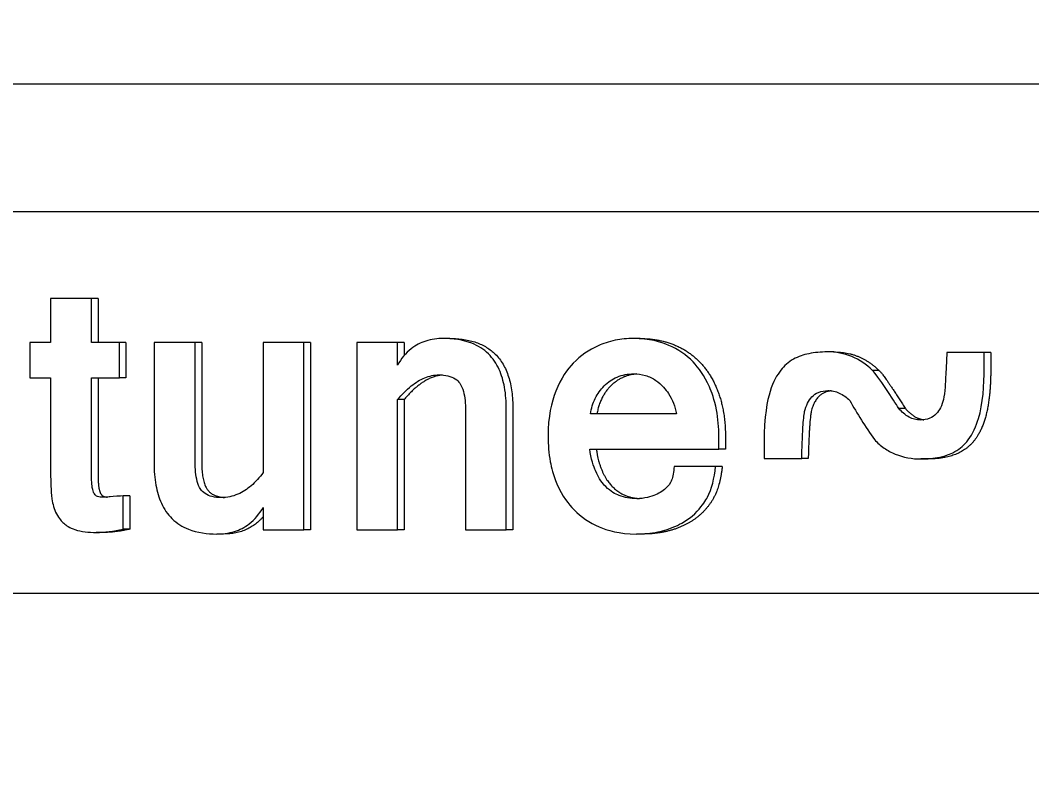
# Model space of a CAD drawing. Header units: inches. Extents: x 17 to 469, y 7 to 301.
# Drawn here: x 355.456 to 357.442, y 121.007 to 122.491 of the extents above; entities that cross this region are included whole.
import ezdxf

# ---------------------------------------------------------------- set-up
doc = ezdxf.new("R2010")
doc.units = ezdxf.units.IN
doc.header["$LTSCALE"] = 14
doc.header["$MEASUREMENT"] = 0
doc.layers.add('Dimension (ANSI)', color=7, linetype='Continuous', lineweight=25)
doc.layers.add('Visible (ANSI)', color=7, linetype='Continuous', lineweight=50)
doc.styles.add('MEMCOR Medium', font='arial.ttf')
doc.dimstyles.new('Default (ANSI)', dxfattribs={"dimscale": 14, "dimtxt": 0.15, "dimasz": 0.098425, "dimexe": 0.125, "dimexo": 0.0625, "dimgap": 0.031496, "dimtad": 0, "dimtih": 1, "dimtoh": 1, "dimdec": 4, "dimrnd": 1e-08, "dimzin": 3, "dimdsep": 46, "dimlunit": 5, "dimtxsty": 'MEMCOR Medium', "dimcen": 0.09, "dimdle": 0.393701, "dimclrd": 256, "dimclre": 256, "dimclrt": 256, "dimadec": 0, "dimazin": 1, "dimtfac": 0.8, "dimtofl": 0, "dimtmove": 0, "dimatfit": 3, "dimfxl": 1, "dimfrac": 1, "dimtolj": 1, "dimtzin": 4, "dimlwd": -1, "dimlwe": -1, "dimarcsym": 0})

# ---------------------------------------------------------------- blocks, each defined once
blk = doc.blocks.new('*D18')
at = {"layer": 'Defpoints', "color": 0, "transparency": 16777216}
for p in [(361.7677, 145.3089), (291.8161, 55.5849), (348.2608, 55.5849)]:
    blk.add_point(p, dxfattribs=at)
at = {"layer": 'Dimension (ANSI)', "transparency": 16777216}
for p, q in [((360.8927, 145.3089), (290.0661, 145.3089)), ((291.8161, 143.9309), (291.8161, 98.6436)), ((291.8161, 56.9628), (291.8161, 84.303)), ((347.3858, 55.5849), (290.0661, 55.5849))]:
    blk.add_line(p, q, dxfattribs=at)
for points in [[(291.5864, 143.9309), (292.0457, 143.9309), (291.8161, 145.3089)], [(291.5864, 56.9628), (292.0457, 56.9628), (291.8161, 55.5849)]]:
    blk.add_solid(points, dxfattribs=at)
at = {"layer": 'Dimension (ANSI)', "transparency": 16777216, "char_height": 2.1, "attachment_point": 5, "style": 'MEMCOR Medium'}
for s, insert in [('\\A1; \\fArial|b0|i0;89{\\H0.8x;\\S3#4;} in', (291.8161, 93.6305)), ('\\A1;[2279.0 mm]{\\P\\fArial|b0|i0;SHIPPING HEIGHT\\P\\fArial|b0|i0;REF.}', (291.8161, 86.4602))]:
    blk.add_mtext(s, dxfattribs=dict(at, insert=insert))

msp = doc.modelspace()

# ---------------------------------------------------------------- linework, layer by layer
at = {"layer": 'Visible (ANSI)', "linetype": 'Continuous', "lineweight": 18}
for p, q in [((351.55053, 122.36635), (362.96053, 122.36635)), ((354.17664, 122.11635), (360.33442, 122.11635)), ((355.59583, 121.9453), (355.51566, 121.9453)), ((355.51566, 121.9453), (355.51566, 121.85876)), ((355.59583, 121.85876), (355.59583, 121.9453)), ((355.60877, 121.9453), (355.59583, 121.9453)), ((355.60877, 121.9453), (355.60877, 121.85876)), ((355.51566, 121.85876), (355.4746, 121.85876)), ((355.4746, 121.85876), (355.4746, 121.78994)), ((355.65058, 121.85876), (355.59583, 121.85876)), ((355.65058, 121.78994), (355.65058, 121.85876)), ((355.66352, 121.85876), (355.65058, 121.85876)), ((355.66352, 121.85876), (355.66352, 121.78994)), ((355.79946, 121.85876), (355.71881, 121.85876)), ((355.71881, 121.85876), (355.71881, 121.62192)), ((355.79946, 121.62445), (355.79946, 121.85876)), ((355.8124, 121.85876), (355.79946, 121.85876)), ((355.8124, 121.85876), (355.8124, 121.62445)), ((356.01259, 121.85876), (355.93291, 121.85876)), ((355.93291, 121.85876), (355.93291, 121.6037)), ((356.01259, 121.49135), (356.01259, 121.85876)), ((356.02553, 121.85876), (356.01259, 121.85876)), ((356.02553, 121.85876), (356.02553, 121.49135)), ((356.19667, 121.85876), (356.11699, 121.85876)), ((356.11699, 121.85876), (356.11699, 121.49135)), ((356.19667, 121.81473), (356.19667, 121.85876)), ((356.20961, 121.85876), (356.19667, 121.85876)), ((356.20961, 121.85876), (356.20961, 121.83327)), ((356.29956, 121.86686), (356.28662, 121.86686)), ((356.67281, 121.86686), (356.65987, 121.86686)), ((357.0534, 121.84054), (357.04046, 121.84054)), ((357.34843, 121.83953), (357.2751, 121.83953)), ((357.36137, 121.83953), (357.34843, 121.83953)), ((357.34843, 121.80967), (357.34843, 121.83953)), ((357.36137, 121.83953), (357.36137, 121.80967)), ((357.14188, 121.80411), (357.12894, 121.80411)), ((355.4746, 121.78994), (355.51566, 121.78994)), ((355.51566, 121.78994), (355.51566, 121.60269)), ((355.59583, 121.60016), (355.59583, 121.78994)), ((355.59583, 121.78994), (355.65058, 121.78994)), ((355.60877, 121.78994), (355.60877, 121.60016)), ((355.66352, 121.78994), (355.65058, 121.78994)), ((356.19667, 121.49135), (356.19667, 121.74692)), ((356.20961, 121.74692), (356.19667, 121.74692)), ((356.20961, 121.74692), (356.20961, 121.49135)), ((356.33012, 121.72567), (356.33012, 121.49135)), ((356.41029, 121.49135), (356.41029, 121.7282)), ((356.42323, 121.7282), (356.42323, 121.49135)), ((356.74444, 121.71909), (356.57531, 121.71909)), ((357.1937, 121.72971), (357.18076, 121.72971)), ((356.82754, 121.64975), (356.82754, 121.67455)), ((356.84048, 121.67455), (356.84048, 121.64975)), ((356.9163, 121.6619), (356.9163, 121.63154)), ((356.57433, 121.64975), (356.82754, 121.64975)), ((356.84048, 121.64975), (356.82754, 121.64975)), ((356.82119, 121.61585), (356.73955, 121.61585)), ((356.83413, 121.61585), (356.82119, 121.61585)), ((356.9163, 121.63154), (356.99011, 121.63154)), ((357.00305, 121.63154), (356.99011, 121.63154)), ((357.2372, 121.63052), (357.22426, 121.63052)), ((355.65791, 121.49287), (355.65791, 121.55815)), ((355.67085, 121.55815), (355.65791, 121.55815)), ((355.67085, 121.55815), (355.67085, 121.49287)), ((355.93291, 121.53538), (355.93291, 121.49135)), ((355.67085, 121.49287), (355.65791, 121.49287)), ((355.61806, 121.48629), (355.60512, 121.48629)), ((355.85493, 121.48326), (355.84199, 121.48326)), ((355.93291, 121.49135), (356.01259, 121.49135)), ((356.02553, 121.49135), (356.01259, 121.49135)), ((356.11699, 121.49135), (356.19667, 121.49135)), ((356.20961, 121.49135), (356.19667, 121.49135)), ((356.33012, 121.49135), (356.41029, 121.49135)), ((356.42323, 121.49135), (356.41029, 121.49135)), ((356.67868, 121.48326), (356.66574, 121.48326)), ((360.33442, 121.36635), (355.20325, 121.36635))]:
    msp.add_line(p, q, dxfattribs=at)
for points, degree, knots in [([(356.28662, 121.86686), (356.27499, 121.86686), (356.26341, 121.8654), (356.24196, 121.85858), (356.23243, 121.85362), (356.21265, 121.8382), (356.20378, 121.82715), (356.19667, 121.81473)], 3, [-0.28699786, -0.28699786, -0.28699786, -0.28699786, -0.19530538, -0.19530538, -0.10997007, -0.10997007, 0, 0, 0, 0]), ([(356.41029, 121.7282), (356.41029, 121.74252), (356.4093, 121.75713), (356.40455, 121.78326), (356.40116, 121.79517), (356.39087, 121.81767), (356.384, 121.82793), (356.36575, 121.84586), (356.35479, 121.85266), (356.325, 121.86443), (356.30552, 121.86686), (356.28662, 121.86686)], 3, [-0.54983804, -0.54983804, -0.54983804, -0.54983804, -0.44076065, -0.44076065, -0.34737427, -0.34737427, -0.25125884, -0.25125884, -0.14914917, -0.14914917, 0, 0, 0, 0]), ([(356.65987, 121.86686), (356.6478, 121.86686), (356.63578, 121.86575), (356.61106, 121.86068), (356.60017, 121.85688), (356.57235, 121.84448), (356.55592, 121.83316), (356.53041, 121.80649), (356.51755, 121.78925), (356.49903, 121.74202), (356.49221, 121.71369), (356.49221, 121.67506)], 3, [-1.4919316, -1.4919316, -1.4919316, -1.4919316, -1.2903014, -1.2903014, -1.0712515, -1.0712515, -0.6411915, -0.6411915, -0.2943902, -0.2943902, 0, 0, 0, 0]), ([(356.82754, 121.67455), (356.82754, 121.69203), (356.82616, 121.70956), (356.819, 121.74711), (356.81343, 121.76199), (356.79957, 121.79374), (356.78796, 121.80944), (356.76322, 121.83507), (356.74731, 121.84582), (356.71374, 121.86011), (356.69121, 121.86686), (356.65987, 121.86686)], 3, [-0.95374288, -0.95374288, -0.95374288, -0.95374288, -0.86423892, -0.86423892, -0.75775194, -0.75775194, -0.52950742, -0.52950742, -0.24718032, -0.24718032, 0, 0, 0, 0]), ([(357.04046, 121.84054), (357.02826, 121.84054), (357.01587, 121.83954), (356.99412, 121.83491), (356.98366, 121.83169), (356.96414, 121.82075), (356.95584, 121.81349), (356.94217, 121.79594), (356.93427, 121.78268), (356.9226, 121.74511), (356.9163, 121.71517), (356.9163, 121.6619)], 3, [-2.3834325, -2.3834325, -2.3834325, -2.3834325, -1.8060438, -1.8060438, -1.3327779, -1.3327779, -0.8613347, -0.8613347, -0.4059085, -0.4059085, 0, 0, 0, 0]), ([(357.12894, 121.80411), (357.11712, 121.81585), (357.10371, 121.82516), (357.07313, 121.83776), (357.057, 121.84054), (357.04046, 121.84054)], 3, [-0.2596696, -0.2596696, -0.2596696, -0.2596696, -0.13042883, -0.13042883, 0, 0, 0, 0]), ([(357.2751, 121.83953), (357.27285, 121.79114), (357.27193, 121.77663), (357.27089, 121.76241), (357.26987, 121.75343), (357.26826, 121.74743)], 3, [-0.073344423, -0.073344423, -0.073344423, -0.073344423, -0.047519074, -0.047519074, 0, 0, 0, 0]), ([(356.19667, 121.74692), (356.20477, 121.75662), (356.21378, 121.76596), (356.23181, 121.78038), (356.24081, 121.78609), (356.25928, 121.79354), (356.26839, 121.7955), (356.27782, 121.7955)], 3, [-0.25414778, -0.25414778, -0.25414778, -0.25414778, -0.15637481, -0.15637481, -0.07435436, -0.07435436, 0, 0, 0, 0]), ([(356.27782, 121.7955), (356.28379, 121.7955), (356.28995, 121.795), (356.30077, 121.79243), (356.30565, 121.79057), (356.31418, 121.78501), (356.31699, 121.78196), (356.32232, 121.77461), (356.32458, 121.76884), (356.32914, 121.7521), (356.33012, 121.73877), (356.33012, 121.72567)], 3, [-0.24371502, -0.24371502, -0.24371502, -0.24371502, -0.20910445, -0.20910445, -0.17940168, -0.17940168, -0.15075746, -0.15075746, -0.09989135, -0.09989135, 0, 0, 0, 0]), ([(356.57531, 121.71909), (356.57708, 121.72965), (356.58014, 121.73987), (356.58937, 121.75855), (356.59519, 121.76666), (356.61011, 121.78153), (356.61849, 121.78724), (356.6379, 121.79558), (356.64874, 121.79753), (356.65987, 121.79753)], 3, [-0.31166749, -0.31166749, -0.31166749, -0.31166749, -0.23705054, -0.23705054, -0.16576507, -0.16576507, -0.0878526, -0.0878526, 0, 0, 0, 0]), ([(356.66635, 121.7973), (356.63819, 121.79532), (356.59411, 121.75401), (356.58825, 121.71909)], 2, [0.1016241, 0.1016241, 0.1016241, 1, 2, 2, 2]), ([(356.65987, 121.79753), (356.6678, 121.79753), (356.67566, 121.79655), (356.69058, 121.79217), (356.6974, 121.78896), (356.7155, 121.77668), (356.72364, 121.76628), (356.73639, 121.74696), (356.74154, 121.73346), (356.74444, 121.71909)], 3, [-0.25145744, -0.25145744, -0.25145744, -0.25145744, -0.21404187, -0.21404187, -0.17828382, -0.17828382, -0.11189925, -0.11189925, 0, 0, 0, 0]), ([(357.18076, 121.72971), (357.17756, 121.73471), (357.14256, 121.78941), (357.13078, 121.80259), (357.13004, 121.80335), (357.12929, 121.80391), (357.12911, 121.80404), (357.12894, 121.80411)], 3, [-0.081233848, -0.081233848, -0.081233848, -0.081233848, -0.006321127, -0.006321127, -0.00143225, -0.00143225, 0, 0, 0, 0]), ([(357.22426, 121.63052), (357.23655, 121.63052), (357.24905, 121.63154), (357.27675, 121.63755), (357.28652, 121.64255), (357.30117, 121.6509), (357.30972, 121.6585), (357.32639, 121.68019), (357.33287, 121.6949), (357.34592, 121.73927), (357.34843, 121.77479), (357.34843, 121.80967)], 3, [-0.58963682, -0.58963682, -0.58963682, -0.58963682, -0.55353283, -0.55353283, -0.50652615, -0.50652615, -0.40328783, -0.40328783, -0.26584205, -0.26584205, 0, 0, 0, 0]), ([(356.99598, 121.72364), (356.99734, 121.72933), (356.9992, 121.73499), (357.00403, 121.74473), (357.00681, 121.74892), (357.01396, 121.7563), (357.0182, 121.7592), (357.02885, 121.76367), (357.03513, 121.76463), (357.04144, 121.76463)], 3, [-0.17401034, -0.17401034, -0.17401034, -0.17401034, -0.12936578, -0.12936578, -0.09065897, -0.09065897, -0.0497718, -0.0497718, 0, 0, 0, 0]), ([(357.04144, 121.76463), (357.04525, 121.76463), (357.04902, 121.76424), (357.05651, 121.76262), (357.06015, 121.7614), (357.07139, 121.75638), (357.0783, 121.75131), (357.08446, 121.7454)], 3, [-0.12657462, -0.12657462, -0.12657462, -0.12657462, -0.09654482, -0.09654482, -0.06622492, -0.06622492, 0, 0, 0, 0]), ([(357.08446, 121.7454), (357.09174, 121.73238), (357.09938, 121.71955), (357.11551, 121.6939), (357.12404, 121.68108), (357.13285, 121.66848)], 3, [-0.23324276, -0.23324276, -0.23324276, -0.23324276, -0.11854585, -0.11854585, 0, 0, 0, 0]), ([(357.26826, 121.74743), (357.26694, 121.74183), (357.26512, 121.73624), (357.26042, 121.72669), (357.25771, 121.72258), (357.25065, 121.71534), (357.24633, 121.71243), (357.23561, 121.70793), (357.22922, 121.70694), (357.2228, 121.70694)], 3, [-0.17274752, -0.17274752, -0.17274752, -0.17274752, -0.12892677, -0.12892677, -0.09125466, -0.09125466, -0.05069558, -0.05069558, 0, 0, 0, 0]), ([(356.99011, 121.63154), (356.99061, 121.65041), (356.9914, 121.67411), (356.99347, 121.70561), (356.99454, 121.71712), (356.99598, 121.72364)], 3, [-0.12909353, -0.12909353, -0.12909353, -0.12909353, -0.05099445, -0.05099445, 0, 0, 0, 0]), ([(357.2228, 121.70694), (357.21905, 121.70694), (357.21537, 121.70741), (357.20801, 121.70934), (357.20445, 121.71079), (357.19331, 121.71683), (357.18655, 121.72296), (357.18076, 121.72971)], 3, [-0.12863255, -0.12863255, -0.12863255, -0.12863255, -0.09912652, -0.09912652, -0.06883712, -0.06883712, 0, 0, 0, 0]), ([(356.49221, 121.67506), (356.49221, 121.65829), (356.49347, 121.6414), (356.49857, 121.61406), (356.50221, 121.59894), (356.52017, 121.5572), (356.53314, 121.54125), (356.55721, 121.51637), (356.57378, 121.50517), (356.60842, 121.49049), (356.63212, 121.48326), (356.66574, 121.48326)], 3, [-1.1520732, -1.1520732, -1.1520732, -1.1520732, -0.9328917, -0.9328917, -0.7880369, -0.7880369, -0.5752915, -0.5752915, -0.2652163, -0.2652163, 0, 0, 0, 0]), ([(357.13285, 121.66848), (357.13875, 121.66229), (357.14516, 121.65672), (357.15895, 121.64713), (357.16617, 121.64318), (357.18989, 121.63333), (357.20692, 121.63052), (357.22426, 121.63052)], 3, [-0.26781171, -0.26781171, -0.26781171, -0.26781171, -0.20158046, -0.20158046, -0.13679537, -0.13679537, 0, 0, 0, 0]), ([(356.66574, 121.55259), (356.65413, 121.55259), (356.64262, 121.55435), (356.62472, 121.56155), (356.61531, 121.56648), (356.60006, 121.58168), (356.59213, 121.59096), (356.58217, 121.61485), (356.57585, 121.63143), (356.57433, 121.64975)], 3, [-1.9615665, -1.9615665, -1.9615665, -1.9615665, -1.0582577, -1.0582577, -0.4670175, -0.4670175, -0.1401197, -0.1401197, 0, 0, 0, 0]), ([(356.58727, 121.64975), (356.58874, 121.63204), (356.60438, 121.59105), (356.62882, 121.56524), (356.65687, 121.55371), (356.67201, 121.55279)], 2, [0, 0, 0, 1, 2, 3, 3.8219239, 3.8219239, 3.8219239]), ([(355.71881, 121.62192), (355.71881, 121.60757), (355.7198, 121.59292), (355.72456, 121.56674), (355.72795, 121.55481), (355.73823, 121.53231), (355.74508, 121.52207), (355.76327, 121.50419), (355.77419, 121.49741), (355.80383, 121.48568), (355.82319, 121.48326), (355.84199, 121.48326)], 3, [-0.54882756, -0.54882756, -0.54882756, -0.54882756, -0.43951235, -0.43951235, -0.34598462, -0.34598462, -0.25005812, -0.25005812, -0.14831849, -0.14831849, 0, 0, 0, 0]), ([(355.85079, 121.55461), (355.84474, 121.55461), (355.83849, 121.55514), (355.82777, 121.5578), (355.82307, 121.55965), (355.8151, 121.56498), (355.81236, 121.56786), (355.80708, 121.57524), (355.80489, 121.58096), (355.80042, 121.59768), (355.79946, 121.61121), (355.79946, 121.62445)], 3, [-0.25342297, -0.25342297, -0.25342297, -0.25342297, -0.21349345, -0.21349345, -0.18069807, -0.18069807, -0.15097762, -0.15097762, -0.10090432, -0.10090432, 0, 0, 0, 0]), ([(355.8124, 121.62445), (355.8124, 121.58447), (355.8344, 121.55648), (355.85702, 121.55485)], 2, [0, 0, 0, 1, 1.8749866, 1.8749866, 1.8749866]), ([(356.66574, 121.48326), (356.67996, 121.48326), (356.69411, 121.48459), (356.71898, 121.48984), (356.73242, 121.49365), (356.75726, 121.50553), (356.7717, 121.51391), (356.79584, 121.53926), (356.80221, 121.55008), (356.8137, 121.57157), (356.81867, 121.59268), (356.82119, 121.61585)], 3, [-0.51058672, -0.51058672, -0.51058672, -0.51058672, -0.39585732, -0.39585732, -0.30581684, -0.30581684, -0.23379286, -0.23379286, -0.17764071, -0.17764071, 0, 0, 0, 0]), ([(356.73955, 121.61585), (356.73908, 121.60501), (356.73765, 121.59558), (356.73446, 121.58771), (356.73207, 121.58194), (356.71949, 121.56898), (356.71181, 121.56387), (356.69448, 121.55639), (356.68157, 121.55259), (356.66574, 121.55259)], 3, [-1.3567512, -1.3567512, -1.3567512, -1.3567512, -0.3873837, -0.3873837, -0.2508201, -0.2508201, -0.1248926, -0.1248926, 0, 0, 0, 0]), ([(355.51566, 121.60269), (355.51566, 121.58585), (355.51611, 121.56892), (355.51966, 121.54198), (355.52247, 121.5321), (355.53218, 121.51343), (355.53769, 121.50774), (355.54626, 121.50012), (355.55315, 121.49536), (355.57577, 121.4877), (355.59047, 121.48629), (355.60512, 121.48629)], 3, [-0.45637652, -0.45637652, -0.45637652, -0.45637652, -0.34795416, -0.34795416, -0.28133028, -0.28133028, -0.21146767, -0.21146767, -0.11555685, -0.11555685, 0, 0, 0, 0]), ([(355.61832, 121.55562), (355.61485, 121.55562), (355.6113, 121.55565), (355.60661, 121.55708), (355.60537, 121.55779), (355.60327, 121.55955), (355.60227, 121.56065), (355.60016, 121.56386), (355.59908, 121.56688), (355.597, 121.57551), (355.59583, 121.58326), (355.59583, 121.60016)], 3, [-0.46029222, -0.46029222, -0.46029222, -0.46029222, -0.32463762, -0.32463762, -0.26853254, -0.26853254, -0.21873732, -0.21873732, -0.12874165, -0.12874165, 0, 0, 0, 0]), ([(355.60877, 121.60016), (355.60877, 121.58245), (355.61219, 121.56473), (355.61757, 121.55765), (355.62311, 121.55601), (355.62655, 121.55577)], 2, [0, 0, 0, 1, 2, 3, 3.6197381, 3.6197381, 3.6197381]), ([(355.93291, 121.6037), (355.92588, 121.59428), (355.91795, 121.58535), (355.90131, 121.57112), (355.8928, 121.56549), (355.87305, 121.55691), (355.86214, 121.55461), (355.85079, 121.55461)], 3, [-0.25985251, -0.25985251, -0.25985251, -0.25985251, -0.16904466, -0.16904466, -0.0895398, -0.0895398, 0, 0, 0, 0]), ([(355.65791, 121.55815), (355.65412, 121.55786), (355.63819, 121.55662), (355.63086, 121.55599), (355.6267, 121.55562), (355.61832, 121.55562)], 3, [-0.29682219, -0.29682219, -0.29682219, -0.29682219, -0.06611673, -0.06611673, 0, 0, 0, 0]), ([(355.84199, 121.48326), (355.85368, 121.48326), (355.86534, 121.48471), (355.88694, 121.49149), (355.89655, 121.49642), (355.9166, 121.51181), (355.92565, 121.52289), (355.93291, 121.53538)], 3, [-0.28914927, -0.28914927, -0.28914927, -0.28914927, -0.1969143, -0.1969143, -0.11111134, -0.11111134, 0, 0, 0, 0]), ([(355.60512, 121.48629), (355.6136, 121.48629), (355.62211, 121.48689), (355.63972, 121.48908), (355.64889, 121.49078), (355.65791, 121.49287)], 3, [-0.13991373, -0.13991373, -0.13991373, -0.13991373, -0.07297611, -0.07297611, 0, 0, 0, 0])]:
    msp.add_open_spline(points, degree=degree, knots=knots, dxfattribs=at)
for points in [[(356.29956, 121.86686), (356.42323, 121.86686), (356.42323, 121.7282)], [(356.67281, 121.86686), (356.71045, 121.86686), (356.77302, 121.84054), (356.81702, 121.78994), (356.84048, 121.71858), (356.84048, 121.67455)], [(357.0534, 121.84054), (357.10522, 121.84054), (357.14188, 121.80411)], [(356.28489, 121.79525), (356.24725, 121.79199), (356.20961, 121.74692)], [(357.14188, 121.80411), (357.14433, 121.80309), (357.16975, 121.76716), (357.1937, 121.72971)], [(357.36137, 121.80967), (357.36137, 121.7616), (357.34768, 121.69328), (357.31737, 121.64975), (357.26996, 121.63052), (357.2372, 121.63052)], [(357.0478, 121.76426), (357.01776, 121.76071), (357.00892, 121.72364)], [(357.00892, 121.72364), (357.00501, 121.70593), (357.00305, 121.63154)], [(357.1937, 121.72971), (357.21062, 121.71001), (357.22974, 121.70735)], [(356.83413, 121.61585), (356.82973, 121.57536), (356.80284, 121.52931), (356.76178, 121.49894), (356.7085, 121.48326), (356.67868, 121.48326)], [(355.93291, 121.51707), (355.90375, 121.48326), (355.85493, 121.48326)], [(355.67085, 121.49287), (355.6425, 121.48629), (355.61806, 121.48629)]]:
    msp.add_open_spline(points, degree=2, dxfattribs=at)

# ---------------------------------------------------------------- dimensions: what is measured, and where the dimension line sits
at = {"layer": 'Dimension (ANSI)'}
dim = msp.add_linear_dim(base=(291.81609, 55.58489), p1=(361.76771, 145.30889), p2=(348.26076, 55.58489), angle=90, text=' \\fArial|b0|i0;<> in\\X[2279.0 mm]{\\P\\fArial|b0|i0;SHIPPING HEIGHT\\P\\fArial|b0|i0;REF.}', dimstyle='Default (ANSI)', override={"dimgap": 0.031496, "dimdec": 4, "dimpost": '', "dimtol": 0, "dimlim": 0, "dimtp": 0, "dimtm": 0, "dimtdec": 2, "dimatfit": 1}, dxfattribs=at)
dim.commit()
dim.dimension.update_dxf_attribs({"geometry": '*D18', "text_midpoint": (291.81609, 91.4733), "dimtype": 160})

doc.saveas('drawing.dxf')
